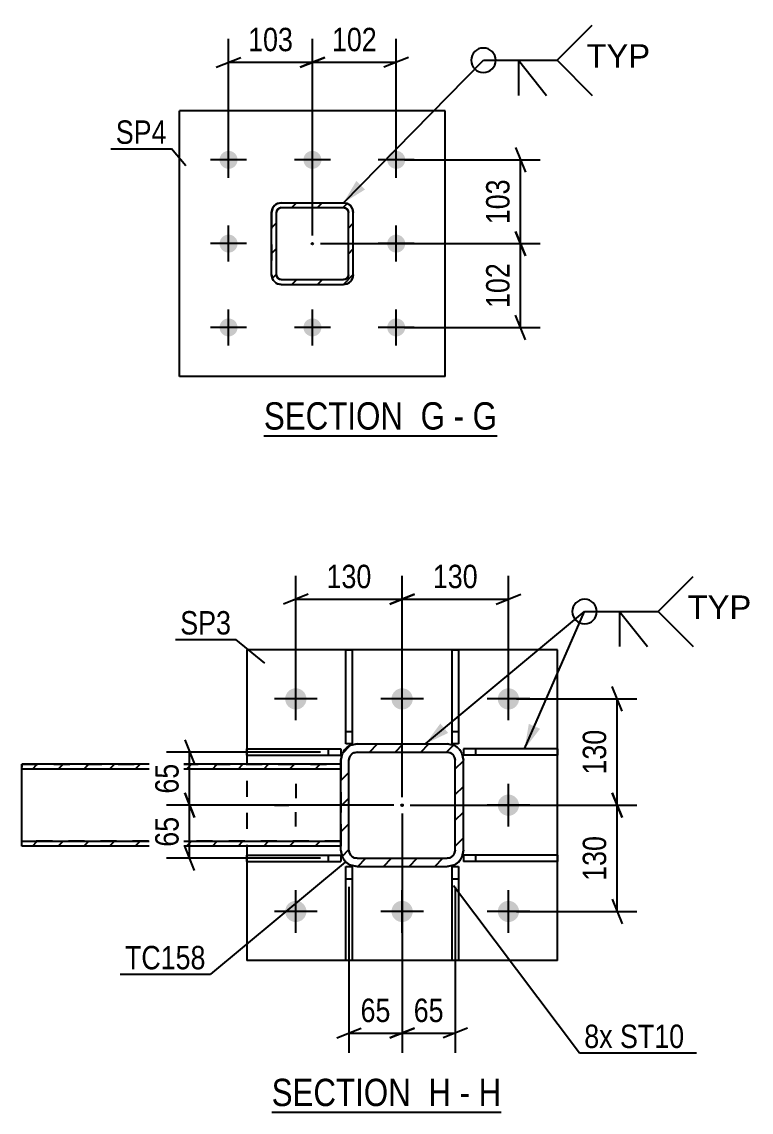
# Model space of a CAD drawing. Header units: millimetres. Extents: x -851 to 338, y -786 to 55.
# Drawn here: x 108.3 to 197.5, y -484.4 to -351 of the extents above; entities that cross this region are included whole.
import ezdxf

# ---------------------------------------------------------------- set-up
doc = ezdxf.new("R2010")
doc.units = ezdxf.units.MM
doc.linetypes.add('DXK_LINE_DOT2', pattern=[3.9198, 1.9599, -1.9599])
doc.linetypes.add('DXK_LINE_DOT3', pattern=[5.9187, 2.979, -0.9799, 0.9799, -0.9799])
doc.styles.add('Arial', font='ARIAL.TTF', dxfattribs={"height": 0.2})
doc.styles.add('Arial Narrow', font='ARIALN.TTF', dxfattribs={"height": 0.2})

# ---------------------------------------------------------------- blocks, each defined once
blk = doc.blocks.new('Unknown-232933133-18 - 11610')
at = {"color": 6, "linetype": 'Continuous'}
blk.add_line((137.87, -401.6), (166.38, -401.6), dxfattribs=at)
at = {"color": 0, "linetype": 'Continuous'}
for points in [[(155.98, -400.85), (155.98, -397.35), (137.87, -397.35), (137.87, -400.85)], [(160.02, -400.85), (160.02, -397.35), (157.03, -397.35), (157.03, -400.85)], [(162.34, -400.85), (162.34, -397.35), (161.07, -397.35), (161.07, -400.85)], [(166.38, -400.85), (166.38, -397.35), (163.39, -397.35), (163.39, -400.85)]]:
    blk.add_wipeout(points, dxfattribs=at)
at = {"color": 7, "linetype": 'Continuous', "style": 'Arial Narrow'}
for s, p in [('SECTION ', (137.87, -400.85)), ('G', (157.03, -400.85)), ('G', (163.39, -400.85)), ('-', (161.07, -400.85))]:
    blk.add_text(s, height=3.34, dxfattribs=at).set_placement(p)
blk = doc.blocks.new('Unknown-232933133-19 - 11963')
at = {"color": 6, "linetype": 'Continuous'}
blk.add_line((138.82, -484.36), (166.89, -484.36), dxfattribs=at)
at = {"color": 0, "linetype": 'Continuous'}
for points in [[(156.93, -483.61), (156.93, -480.11), (138.82, -480.11), (138.82, -483.61)], [(160.75, -483.61), (160.75, -480.11), (157.98, -480.11), (157.98, -483.61)], [(163.08, -483.61), (163.08, -480.11), (161.8, -480.11), (161.8, -483.61)], [(166.89, -483.61), (166.89, -480.11), (164.13, -480.11), (164.13, -483.61)]]:
    blk.add_wipeout(points, dxfattribs=at)
at = {"color": 7, "linetype": 'Continuous', "style": 'Arial Narrow'}
for s, p in [('SECTION ', (138.82, -483.61)), ('H', (157.98, -483.61)), ('H', (164.13, -483.61)), ('-', (161.8, -483.61))]:
    blk.add_text(s, height=3.34, dxfattribs=at).set_placement(p)
blk = doc.blocks.new('Part-232933133-11768 - 11610')
at = {"linetype": 'Continuous'}
h = blk.add_hatch(dxfattribs=at)
h.set_pattern_fill('', scale=0.7, style=0, pattern_type=0)
h.set_pattern_definition([(45, (138.8955, -382.3598), (-1.57154, 1.57154), [])])
h.paths.add_polyline_path([(138.8, -381.9), (138.9, -382.36), (139.16, -382.75), (139.54, -383.01), (140, -383.1), (147.6, -383.1), (148.06, -383.01), (148.45, -382.75), (148.71, -382.36), (148.8, -381.9), (148.8, -374.3), (148.71, -373.84), (148.45, -373.45), (148.06, -373.19), (147.6, -373.1), (140, -373.1), (139.54, -373.19), (139.16, -373.45), (138.9, -373.84), (138.8, -374.3)])
h.paths.add_polyline_path([(139.4, -374.3), (139.45, -374.07), (139.58, -373.88), (139.77, -373.75), (140, -373.7), (147.6, -373.7), (147.83, -373.75), (148.03, -373.88), (148.16, -374.07), (148.2, -374.3), (148.2, -381.9), (148.16, -382.13), (148.03, -382.32), (147.83, -382.45), (147.6, -382.5), (140, -382.5), (139.77, -382.45), (139.58, -382.32), (139.45, -382.13), (139.4, -381.9)])
blk.add_hatch(color=30, dxfattribs=at).paths.add_polyline_path([(143.8, -378.2, -1), (143.8, -378, -1)])
at = {"color": 7, "linetype": 'DXK_LINE_DOT2'}
for p, q in [((139.54, -373.19), (140, -373.1)), ((140, -373.1), (147.6, -373.1)), ((147.6, -373.1), (148.06, -373.19)), ((138.8, -374.3), (138.9, -373.84)), ((138.8, -374.3), (138.8, -381.9)), ((139.45, -374.07), (139.4, -374.3)), ((139.4, -381.9), (139.4, -374.3)), ((139.58, -373.88), (139.45, -374.07)), ((139.77, -373.75), (139.58, -373.88)), ((140, -373.7), (139.77, -373.75)), ((140, -373.7), (147.6, -373.7)), ((147.83, -373.75), (147.6, -373.7)), ((148.03, -373.88), (147.83, -373.75)), ((148.16, -374.07), (148.03, -373.88)), ((148.2, -374.3), (148.16, -374.07)), ((148.2, -381.9), (148.2, -374.3)), ((148.71, -373.84), (148.8, -374.3)), ((148.8, -381.9), (148.8, -374.3)), ((138.9, -382.36), (138.8, -381.9)), ((139.4, -381.9), (139.45, -382.13)), ((139.45, -382.13), (139.58, -382.32)), ((139.58, -382.32), (139.77, -382.45)), ((139.77, -382.45), (140, -382.5)), ((140, -382.5), (147.6, -382.5)), ((147.6, -382.5), (147.83, -382.45)), ((147.83, -382.45), (148.03, -382.32)), ((148.03, -382.32), (148.16, -382.13)), ((148.16, -382.13), (148.2, -381.9)), ((148.8, -381.9), (148.71, -382.36)), ((140, -383.1), (139.54, -383.01)), ((140, -383.1), (147.6, -383.1)), ((148.06, -383.01), (147.6, -383.1))]:
    blk.add_line(p, q, dxfattribs=at)
at = {"color": 2, "linetype": 'Continuous'}
for p, q in [((140, -373.1), (139.54, -373.19)), ((140, -373.1), (140, -373.1)), ((140, -373.1), (147.6, -373.1)), ((147.6, -373.1), (147.6, -373.1)), ((148.06, -373.19), (147.6, -373.1)), ((138.9, -373.84), (138.8, -374.3)), ((138.8, -374.3), (138.8, -374.3)), ((138.8, -381.9), (138.8, -374.3)), ((139.4, -374.3), (139.45, -374.07)), ((139.4, -374.3), (139.4, -374.3)), ((139.4, -381.9), (139.4, -374.3)), ((139.45, -374.07), (139.58, -373.88)), ((139.58, -373.88), (139.77, -373.75)), ((139.77, -373.75), (140, -373.7)), ((140, -373.7), (140, -373.7)), ((140, -373.7), (147.6, -373.7)), ((147.6, -373.7), (147.6, -373.7)), ((147.6, -373.7), (147.83, -373.75)), ((147.83, -373.75), (148.03, -373.88)), ((148.03, -373.88), (148.16, -374.07)), ((148.16, -374.07), (148.2, -374.3)), ((148.2, -374.3), (148.2, -374.3)), ((148.2, -381.9), (148.2, -374.3)), ((148.8, -374.3), (148.71, -373.84)), ((148.8, -374.3), (148.8, -374.3)), ((148.8, -381.9), (148.8, -374.3)), ((138.8, -381.9), (138.8, -381.9)), ((138.8, -381.9), (138.9, -382.36)), ((139.4, -381.9), (139.4, -381.9)), ((139.45, -382.13), (139.4, -381.9)), ((139.58, -382.32), (139.45, -382.13)), ((139.77, -382.45), (139.58, -382.32)), ((140, -382.5), (139.77, -382.45)), ((140, -382.5), (140, -382.5)), ((140, -382.5), (147.6, -382.5)), ((147.83, -382.45), (147.6, -382.5)), ((147.6, -382.5), (147.6, -382.5)), ((148.03, -382.32), (147.83, -382.45)), ((148.16, -382.13), (148.03, -382.32)), ((148.2, -381.9), (148.16, -382.13)), ((148.2, -381.9), (148.2, -381.9)), ((148.71, -382.36), (148.8, -381.9)), ((148.8, -381.9), (148.8, -381.9)), ((139.54, -383.01), (140, -383.1)), ((140, -383.1), (140, -383.1)), ((140, -383.1), (147.6, -383.1)), ((147.6, -383.1), (148.06, -383.01)), ((147.6, -383.1), (147.6, -383.1))]:
    blk.add_line(p, q, dxfattribs=at)
at = {"color": 30, "linetype": 'DXK_LINE_DOT3'}
blk.add_line((143.8, -378.1), (143.8, -378.1), dxfattribs=at)
at = {"color": 30, "linetype": 'Continuous'}
blk.add_circle((143.8, -378.1), 0.1, dxfattribs=at)
at = {"color": 7, "linetype": 'DXK_LINE_DOT2'}
for centre, start, end in [((140, -374.3), 112.5, 157.5), ((147.6, -374.3), 22.5, 67.5), ((140, -381.9), 202.5, 247.5), ((147.6, -381.9), 292.5, 337.5)]:
    blk.add_arc(centre, 1.2, start, end, dxfattribs=at)
at = {"color": 2, "linetype": 'Continuous'}
for centre, start, end in [((140, -374.3), 112.5, 157.5), ((147.6, -374.3), 22.5, 67.5), ((140, -381.9), 202.5, 247.5), ((147.6, -381.9), 292.5, 337.5)]:
    blk.add_arc(centre, 1.2, start, end, dxfattribs=at)
blk = doc.blocks.new('Part-232933133-11680 - 11610')
at = {"color": 2, "linetype": 'Continuous'}
for p, q in [((127.55, -394.35), (127.55, -361.85)), ((160.05, -361.85), (127.55, -361.85)), ((160.05, -394.35), (160.05, -361.85)), ((160.05, -394.35), (127.55, -394.35))]:
    blk.add_line(p, q, dxfattribs=at)
blk = doc.blocks.new('Bolt-232933133-11871 - 11610')
at = {"linetype": 'Continuous'}
for points in [[(132.45, -367.85, -1), (134.65, -367.85, -1)], [(142.7, -367.85, -1), (144.9, -367.85, -1)], [(152.95, -367.85, -1), (155.15, -367.85, -1)], [(132.45, -378.1, -1), (134.65, -378.1, -1)], [(152.95, -378.1, -1), (155.15, -378.1, -1)], [(132.45, -388.35, -1), (134.65, -388.35, -1)], [(142.7, -388.35, -1), (144.9, -388.35, -1)], [(152.95, -388.35, -1), (155.15, -388.35, -1)]]:
    blk.add_hatch(color=1, dxfattribs=at).paths.add_polyline_path(points)
at = {"color": 1, "linetype": 'Continuous'}
for p, q in [((133.55, -370.05), (133.55, -365.65)), ((143.8, -370.05), (143.8, -365.65)), ((154.05, -370.05), (154.05, -365.65)), ((135.75, -367.85), (131.35, -367.85)), ((146, -367.85), (141.6, -367.85)), ((156.25, -367.85), (151.85, -367.85)), ((133.55, -380.3), (133.55, -375.9)), ((154.05, -380.3), (154.05, -375.9)), ((135.75, -378.1), (131.35, -378.1)), ((156.25, -378.1), (151.85, -378.1)), ((133.55, -390.55), (133.55, -386.15)), ((143.8, -390.55), (143.8, -386.15)), ((154.05, -390.55), (154.05, -386.15)), ((135.75, -388.35), (131.35, -388.35)), ((146, -388.35), (141.6, -388.35)), ((156.25, -388.35), (151.85, -388.35))]:
    blk.add_line(p, q, dxfattribs=at)
blk = doc.blocks.new('Part-232933133-12034 - 11963')
at = {"linetype": 'Continuous'}
h = blk.add_hatch(dxfattribs=at)
h.set_pattern_fill('', scale=0.7, style=0, pattern_type=0)
h.set_pattern_definition([(45, (147.4232, -453.0695), (-1.57154, 1.57154), [])])
h.paths.add_polyline_path([(147.27, -452.3), (147.42, -453.07), (147.86, -453.72), (148.51, -454.15), (149.27, -454.3), (160.27, -454.3), (161.04, -454.15), (161.69, -453.72), (162.12, -453.07), (162.27, -452.3), (162.27, -441.3), (162.12, -440.54), (161.69, -439.89), (161.04, -439.46), (160.27, -439.3), (149.27, -439.3), (148.51, -439.46), (147.86, -439.89), (147.42, -440.54), (147.27, -441.3)])
h.paths.add_polyline_path([(148.35, -440.92), (148.56, -440.6), (148.89, -440.38), (149.27, -440.3), (160.27, -440.3), (160.65, -440.38), (160.98, -440.6), (161.19, -440.92), (161.27, -441.3), (161.27, -452.3), (161.19, -452.69), (160.98, -453.01), (160.65, -453.23), (160.27, -453.3), (149.27, -453.3), (148.89, -453.23), (148.56, -453.01), (148.35, -452.69), (148.27, -452.3), (148.27, -441.3)])
blk.add_hatch(color=30, dxfattribs=at).paths.add_polyline_path([(154.77, -446.9, -1), (154.77, -446.7, -1)])
at = {"color": 7, "linetype": 'DXK_LINE_DOT2'}
for p, q in [((148.51, -439.46), (149.27, -439.3)), ((149.27, -439.3), (160.27, -439.3)), ((160.27, -439.3), (161.04, -439.46)), ((147.27, -441.3), (147.42, -440.54)), ((147.27, -441.3), (147.27, -452.3)), ((148.35, -440.92), (148.27, -441.3)), ((148.27, -452.3), (148.27, -441.3)), ((149.27, -440.3), (148.89, -440.38)), ((149.27, -440.3), (160.27, -440.3)), ((160.65, -440.38), (160.27, -440.3)), ((161.27, -441.3), (161.19, -440.92)), ((161.27, -452.3), (161.27, -441.3)), ((162.12, -440.54), (162.27, -441.3)), ((162.27, -452.3), (162.27, -441.3)), ((147.42, -453.07), (147.27, -452.3)), ((148.27, -452.3), (148.35, -452.69)), ((148.89, -453.23), (149.27, -453.3)), ((149.27, -453.3), (160.27, -453.3)), ((160.27, -453.3), (160.65, -453.23)), ((161.19, -452.69), (161.27, -452.3)), ((162.27, -452.3), (162.12, -453.07)), ((149.27, -454.3), (148.51, -454.15)), ((149.27, -454.3), (160.27, -454.3)), ((161.04, -454.15), (160.27, -454.3))]:
    blk.add_line(p, q, dxfattribs=at)
at = {"color": 2, "linetype": 'Continuous'}
for p, q in [((149.27, -439.3), (148.51, -439.46)), ((149.27, -439.3), (160.27, -439.3)), ((161.04, -439.46), (160.27, -439.3)), ((147.42, -440.54), (147.27, -441.3)), ((147.27, -452.3), (147.27, -441.3)), ((148.27, -441.3), (148.35, -440.92)), ((148.27, -452.3), (148.27, -441.3)), ((148.89, -440.38), (149.27, -440.3)), ((149.27, -440.3), (160.27, -440.3)), ((160.27, -440.3), (160.65, -440.38)), ((161.19, -440.92), (161.27, -441.3)), ((161.27, -452.3), (161.27, -441.3)), ((162.27, -441.3), (162.12, -440.54)), ((162.27, -452.3), (162.27, -441.3)), ((147.27, -452.3), (147.42, -453.07)), ((148.35, -452.69), (148.27, -452.3)), ((149.27, -453.3), (148.89, -453.23)), ((149.27, -453.3), (160.27, -453.3)), ((160.65, -453.23), (160.27, -453.3)), ((161.27, -452.3), (161.19, -452.69)), ((162.12, -453.07), (162.27, -452.3)), ((148.51, -454.15), (149.27, -454.3)), ((149.27, -454.3), (160.27, -454.3)), ((160.27, -454.3), (161.04, -454.15))]:
    blk.add_line(p, q, dxfattribs=at)
at = {"color": 30, "linetype": 'DXK_LINE_DOT3'}
blk.add_line((154.77, -446.8), (154.77, -446.8), dxfattribs=at)
at = {"color": 30, "linetype": 'Continuous'}
blk.add_circle((154.77, -446.8), 0.1, dxfattribs=at)
at = {"color": 7, "linetype": 'DXK_LINE_DOT2'}
for centre, radius, start, end in [((149.27, -441.3), 2, 112.5, 157.5), ((160.27, -441.3), 2, 22.5, 67.5), ((149.27, -441.3), 1, 112.5, 157.5), ((160.27, -441.3), 1, 22.5, 67.5), ((149.27, -452.3), 2, 202.5, 247.5), ((149.27, -452.3), 1, 202.5, 247.5), ((160.27, -452.3), 1, 292.5, 337.5), ((160.27, -452.3), 2, 292.5, 337.5)]:
    blk.add_arc(centre, radius, start, end, dxfattribs=at)
at = {"color": 2, "linetype": 'Continuous'}
for centre, radius, start, end in [((149.27, -441.3), 2, 112.5, 157.5), ((160.27, -441.3), 2, 22.5, 67.5), ((149.27, -441.3), 1, 112.5, 157.5), ((160.27, -441.3), 1, 22.5, 67.5), ((149.27, -452.3), 2, 202.5, 247.5), ((149.27, -452.3), 1, 202.5, 247.5), ((160.27, -452.3), 1, 292.5, 337.5), ((160.27, -452.3), 2, 292.5, 337.5)]:
    blk.add_arc(centre, radius, start, end, dxfattribs=at)
blk = doc.blocks.new('Part-232933133-12197 - 11963')
at = {"color": 2, "linetype": 'Continuous'}
for p, q in [((135.77, -453.7), (135.77, -452.9)), ((135.77, -452.9), (147.27, -452.9)), ((147.27, -452.9), (147.27, -453.7)), ((135.77, -453.7), (147.27, -453.7))]:
    blk.add_line(p, q, dxfattribs=at)
at = {"color": 7, "linetype": 'DXK_LINE_DOT2'}
blk.add_line((145.77, -453.7), (145.77, -452.9), dxfattribs=at)
blk = doc.blocks.new('Part-232933133-12037 - 11963')
at = {"color": 2, "linetype": 'Continuous'}
for p, q in [((135.77, -427.8), (135.77, -441.8)), ((173.77, -427.8), (135.77, -427.8)), ((173.77, -465.8), (173.77, -427.8)), ((135.77, -451.8), (135.77, -465.8)), ((173.77, -465.8), (135.77, -465.8))]:
    blk.add_line(p, q, dxfattribs=at)
at = {"color": 7, "linetype": 'DXK_LINE_DOT2'}
blk.add_line((135.77, -439.9), (135.77, -452.9), dxfattribs=at)
blk = doc.blocks.new('Part-232933133-12172 - 11963')
at = {"color": 2, "linetype": 'Continuous'}
for p, q in [((147.87, -439.3), (147.87, -427.8)), ((147.87, -427.8), (148.67, -427.8)), ((148.67, -427.8), (148.67, -439.3)), ((148.67, -439.3), (147.87, -439.3))]:
    blk.add_line(p, q, dxfattribs=at)
at = {"color": 7, "linetype": 'DXK_LINE_DOT2'}
blk.add_line((147.87, -437.8), (148.67, -437.8), dxfattribs=at)
blk = doc.blocks.new('Part-232933133-12177 - 11963')
at = {"color": 2, "linetype": 'Continuous'}
for p, q in [((160.87, -439.3), (160.87, -427.8)), ((160.87, -427.8), (161.67, -427.8)), ((161.67, -427.8), (161.67, -439.3)), ((161.67, -439.3), (160.87, -439.3))]:
    blk.add_line(p, q, dxfattribs=at)
at = {"color": 7, "linetype": 'DXK_LINE_DOT2'}
blk.add_line((160.87, -437.8), (161.67, -437.8), dxfattribs=at)
blk = doc.blocks.new('Part-232933133-12182 - 11963')
at = {"color": 2, "linetype": 'Continuous'}
for p, q in [((147.87, -465.8), (147.87, -454.3)), ((147.87, -454.3), (148.67, -454.3)), ((148.67, -454.3), (148.67, -465.8)), ((148.67, -465.8), (147.87, -465.8))]:
    blk.add_line(p, q, dxfattribs=at)
at = {"color": 7, "linetype": 'DXK_LINE_DOT2'}
blk.add_line((147.87, -455.8), (148.67, -455.8), dxfattribs=at)
blk = doc.blocks.new('Part-232933133-12187 - 11963')
at = {"color": 2, "linetype": 'Continuous'}
for p, q in [((160.87, -465.8), (160.87, -454.3)), ((160.87, -454.3), (161.67, -454.3)), ((161.67, -454.3), (161.67, -465.8)), ((161.67, -465.8), (160.87, -465.8))]:
    blk.add_line(p, q, dxfattribs=at)
at = {"color": 7, "linetype": 'DXK_LINE_DOT2'}
blk.add_line((160.87, -455.8), (161.67, -455.8), dxfattribs=at)
blk = doc.blocks.new('Part-232933133-12192 - 11963')
at = {"color": 2, "linetype": 'Continuous'}
for p, q in [((135.77, -440.7), (135.77, -439.9)), ((135.77, -439.9), (147.27, -439.9)), ((147.27, -439.9), (147.27, -440.7)), ((135.77, -440.7), (147.27, -440.7))]:
    blk.add_line(p, q, dxfattribs=at)
at = {"color": 7, "linetype": 'DXK_LINE_DOT2'}
blk.add_line((145.77, -440.7), (145.77, -439.9), dxfattribs=at)
blk = doc.blocks.new('Part-232933133-12202 - 11963')
at = {"color": 2, "linetype": 'Continuous'}
for p, q in [((173.77, -439.9), (162.27, -439.9)), ((162.27, -439.9), (162.27, -440.7)), ((173.77, -439.9), (173.77, -440.7)), ((173.77, -440.7), (162.27, -440.7))]:
    blk.add_line(p, q, dxfattribs=at)
at = {"color": 7, "linetype": 'DXK_LINE_DOT2'}
blk.add_line((163.77, -440.7), (163.77, -439.9), dxfattribs=at)
blk = doc.blocks.new('Part-232933133-12207 - 11963')
at = {"color": 2, "linetype": 'Continuous'}
for p, q in [((173.77, -452.9), (162.27, -452.9)), ((162.27, -452.9), (162.27, -453.7)), ((173.77, -452.9), (173.77, -453.7)), ((173.77, -453.7), (162.27, -453.7))]:
    blk.add_line(p, q, dxfattribs=at)
at = {"color": 7, "linetype": 'DXK_LINE_DOT2'}
blk.add_line((163.77, -453.7), (163.77, -452.9), dxfattribs=at)
blk = doc.blocks.new('Bolt-232933133-12223 - 11963')
at = {"linetype": 'Continuous'}
for points in [[(140.47, -433.8, -1), (143.07, -433.8, -1)], [(153.47, -433.8, -1), (156.07, -433.8, -1)], [(166.47, -433.8, -1), (169.07, -433.8, -1)], [(166.47, -446.8, -1), (169.07, -446.8, -1)], [(140.47, -459.8, -1), (143.07, -459.8, -1)], [(153.47, -459.8, -1), (156.07, -459.8, -1)], [(166.47, -459.8, -1), (169.07, -459.8, -1)]]:
    blk.add_hatch(color=1, dxfattribs=at).paths.add_polyline_path(points)
at = {"color": 1, "linetype": 'Continuous'}
for p, q in [((141.77, -436.4), (141.77, -431.2)), ((154.77, -436.4), (154.77, -431.2)), ((167.77, -436.4), (167.77, -431.2)), ((144.37, -433.8), (139.17, -433.8)), ((157.37, -433.8), (152.17, -433.8)), ((170.37, -433.8), (165.17, -433.8)), ((141.77, -444.2), (141.77, -445.94)), ((167.77, -449.4), (167.77, -444.2)), ((139.17, -446.8), (140.9, -446.8)), ((144.37, -446.8), (142.64, -446.8)), ((170.37, -446.8), (165.17, -446.8)), ((141.77, -449.4), (141.77, -447.67)), ((141.77, -462.4), (141.77, -457.2)), ((154.77, -462.4), (154.77, -457.2)), ((167.77, -462.4), (167.77, -457.2)), ((144.37, -459.8), (139.17, -459.8)), ((157.37, -459.8), (152.17, -459.8)), ((170.37, -459.8), (165.17, -459.8))]:
    blk.add_line(p, q, dxfattribs=at)
blk = doc.blocks.new('Part-232933133-60300 - 11963')
at = {"linetype": 'Continuous'}
h = blk.add_hatch(dxfattribs=at)
h.set_pattern_fill('', scale=0.7, style=0, pattern_type=0)
h.set_pattern_definition([(45, (147.2755, -442.404), (-1.57154, 1.57154), [])])
h.paths.add_polyline_path([(108.27, -442.4), (147.28, -442.4), (147.28, -441.8), (108.27, -441.8)])
h = blk.add_hatch(dxfattribs=at)
h.set_pattern_fill('', scale=0.7, style=0, pattern_type=0)
h.set_pattern_definition([(45, (147.2755, -451.804), (-1.57154, 1.57154), [])])
h.paths.add_polyline_path([(108.27, -451.8), (147.28, -451.8), (147.28, -451.2), (108.27, -451.2)])
at = {"color": 7, "linetype": 'DXK_LINE_DOT2'}
for p, q in [((108.27, -441.8), (147.28, -441.8)), ((108.27, -441.8), (108.27, -441.9)), ((108.27, -441.9), (108.27, -442.16)), ((108.27, -442.4), (108.27, -442.16)), ((147.28, -442.4), (108.27, -442.4)), ((147.28, -441.8), (147.28, -451.8)), ((108.27, -451.8), (108.27, -451.16)), ((147.28, -451.2), (108.27, -451.2)), ((147.28, -451.8), (108.27, -451.8))]:
    blk.add_line(p, q, dxfattribs=at)
at = {"color": 2, "linetype": 'Continuous'}
for p, q in [((147.28, -441.8), (108.27, -441.8)), ((108.27, -442.4), (108.27, -441.8)), ((108.27, -451.16), (108.27, -442.4)), ((147.28, -442.4), (108.27, -442.4)), ((147.28, -442.4), (147.28, -441.8)), ((108.27, -451.2), (108.27, -451.16)), ((108.27, -451.8), (108.27, -451.2)), ((108.27, -451.2), (147.28, -451.2)), ((147.28, -451.8), (108.27, -451.8)), ((147.28, -451.2), (147.28, -451.8))]:
    blk.add_line(p, q, dxfattribs=at)
blk = doc.blocks.new('StraightDimension-232933133-20797 - 11610')
at = {"color": 7, "linetype": 'Continuous'}
for p, q in [((168.65, -376.6), (169.85, -379.6)), ((144.8, -378.1), (171.65, -378.1)), ((169.25, -388.35), (169.25, -378.1)), ((169.85, -389.85), (168.65, -386.85)), ((155.05, -388.35), (171.65, -388.35))]:
    blk.add_line(p, q, dxfattribs=at)
at = {"color": 0}
blk.add_wipeout([(168.5, -379.88), (164.3, -379.88), (164.3, -386.57), (168.5, -386.57)], dxfattribs=at)
at = {"color": 3, "style": 'Arial Narrow'}
blk.add_text('102', height=2.863, rotation=90.0002, dxfattribs=at).set_placement((167.9, -385.97))
blk = doc.blocks.new('StraightDimension-232933133-20799 - 11610')
at = {"color": 7, "linetype": 'Continuous'}
for p, q in [((168.65, -366.35), (169.85, -369.35)), ((155.05, -367.85), (171.65, -367.85)), ((169.25, -378.1), (169.25, -367.85)), ((169.85, -379.6), (168.65, -376.6)), ((144.8, -378.1), (171.65, -378.1))]:
    blk.add_line(p, q, dxfattribs=at)
at = {"color": 0}
blk.add_wipeout([(168.5, -369.63), (164.3, -369.63), (164.3, -376.32), (168.5, -376.32)], dxfattribs=at)
at = {"color": 3, "style": 'Arial Narrow'}
blk.add_text('103', height=2.863, rotation=90.0002, dxfattribs=at).set_placement((167.9, -375.72))
blk = doc.blocks.new('StraightDimension-232933133-20813 - 11610')
at = {"color": 7, "linetype": 'Continuous'}
for p, q in [((133.55, -366.85), (133.55, -353.06)), ((143.8, -377.11), (143.8, -353.06)), ((132.05, -356.51), (135.05, -355.31)), ((133.55, -355.91), (143.8, -355.91)), ((145.3, -355.31), (142.3, -356.51))]:
    blk.add_line(p, q, dxfattribs=at)
at = {"color": 0}
blk.add_wipeout([(142.02, -355.16), (142.02, -350.96), (135.34, -350.96), (135.34, -355.16)], dxfattribs=at)
at = {"color": 3, "style": 'Arial Narrow'}
blk.add_text('103', height=2.863, dxfattribs=at).set_placement((135.94, -354.56))
blk = doc.blocks.new('StraightDimension-232933133-20815 - 11610')
at = {"color": 7, "linetype": 'Continuous'}
for p, q in [((143.8, -377.11), (143.8, -353.06)), ((154.05, -366.85), (154.05, -353.06)), ((142.3, -356.51), (145.3, -355.31)), ((143.8, -355.91), (154.05, -355.91)), ((155.55, -355.31), (152.55, -356.51))]:
    blk.add_line(p, q, dxfattribs=at)
at = {"color": 0}
blk.add_wipeout([(152.27, -355.16), (152.27, -350.96), (145.59, -350.96), (145.59, -355.16)], dxfattribs=at)
at = {"color": 3, "style": 'Arial Narrow'}
blk.add_text('102', height=2.863, dxfattribs=at).set_placement((146.19, -354.56))
blk = doc.blocks.new('StraightDimension-232933133-73982 - 11963')
at = {"color": 7, "linetype": 'Continuous'}
for p, q in [((128.19, -438.8), (129.39, -441.8)), ((144.77, -440.3), (125.94, -440.3)), ((128.79, -446.8), (128.79, -440.3)), ((129.39, -448.3), (128.19, -445.3)), ((153.77, -446.8), (125.94, -446.8))]:
    blk.add_line(p, q, dxfattribs=at)
at = {"color": 0}
blk.add_wipeout([(128.04, -441.13), (123.84, -441.13), (123.84, -445.98), (128.04, -445.98)], dxfattribs=at)
at = {"color": 3, "style": 'Arial Narrow'}
blk.add_text('65', height=2.863, rotation=90.0002, dxfattribs=at).set_placement((127.44, -445.38))
blk = doc.blocks.new('StraightDimension-232933133-74245 - 11963')
at = {"color": 7, "linetype": 'Continuous'}
for p, q in [((154.77, -447.8), (154.77, -477.08)), ((148.27, -456.8), (148.27, -477.08)), ((146.77, -475.28), (149.77, -474.08)), ((148.27, -474.68), (154.77, -474.68)), ((156.27, -474.08), (153.27, -475.28))]:
    blk.add_line(p, q, dxfattribs=at)
at = {"color": 0}
blk.add_wipeout([(153.95, -473.93), (153.95, -469.73), (149.09, -469.73), (149.09, -473.93)], dxfattribs=at)
at = {"color": 3, "style": 'Arial Narrow'}
blk.add_text('65', height=2.863, dxfattribs=at).set_placement((149.69, -473.33))
blk = doc.blocks.new('StraightDimension-232933133-64388 - 11963')
at = {"color": 7, "linetype": 'Continuous'}
for p, q in [((154.77, -445.8), (154.77, -418.75)), ((167.77, -432.8), (167.77, -418.75)), ((156.27, -421), (153.27, -422.2)), ((166.27, -422.2), (169.27, -421)), ((154.77, -421.6), (167.77, -421.6))]:
    blk.add_line(p, q, dxfattribs=at)
at = {"color": 0}
blk.add_wipeout([(164.61, -420.85), (164.61, -416.65), (157.93, -416.65), (157.93, -420.85)], dxfattribs=at)
at = {"color": 3, "style": 'Arial Narrow'}
blk.add_text('130', height=2.863, dxfattribs=at).set_placement((158.53, -420.25))
blk = doc.blocks.new('StraightDimension-232933133-64386 - 11963')
at = {"color": 7, "linetype": 'Continuous'}
for p, q in [((141.77, -432.8), (141.77, -418.75)), ((154.77, -445.8), (154.77, -418.75)), ((143.27, -421), (140.27, -422.2)), ((153.27, -422.2), (156.27, -421)), ((141.77, -421.6), (154.77, -421.6))]:
    blk.add_line(p, q, dxfattribs=at)
at = {"color": 0}
blk.add_wipeout([(151.61, -420.85), (151.61, -416.65), (144.93, -416.65), (144.93, -420.85)], dxfattribs=at)
at = {"color": 3, "style": 'Arial Narrow'}
blk.add_text('130', height=2.863, dxfattribs=at).set_placement((145.53, -420.25))
blk = doc.blocks.new('StraightDimension-232933133-73983 - 11963')
at = {"color": 7, "linetype": 'Continuous'}
for p, q in [((128.19, -445.3), (129.39, -448.3)), ((153.77, -446.8), (125.94, -446.8)), ((128.79, -453.3), (128.79, -446.8)), ((129.39, -454.8), (128.19, -451.8)), ((144.77, -453.3), (125.94, -453.3))]:
    blk.add_line(p, q, dxfattribs=at)
at = {"color": 0}
blk.add_wipeout([(128.04, -447.63), (123.84, -447.63), (123.84, -452.48), (128.04, -452.48)], dxfattribs=at)
at = {"color": 3, "style": 'Arial Narrow'}
blk.add_text('65', height=2.863, rotation=90.0002, dxfattribs=at).set_placement((127.44, -451.88))
blk = doc.blocks.new('StraightDimension-232933133-74244 - 11963')
at = {"color": 7, "linetype": 'Continuous'}
for p, q in [((154.77, -447.8), (154.77, -477.08)), ((161.27, -456.8), (161.27, -477.08)), ((153.27, -475.28), (156.27, -474.08)), ((154.77, -474.68), (161.27, -474.68)), ((162.77, -474.08), (159.77, -475.28))]:
    blk.add_line(p, q, dxfattribs=at)
at = {"color": 0}
blk.add_wipeout([(160.45, -473.93), (160.45, -469.73), (155.59, -469.73), (155.59, -473.93)], dxfattribs=at)
at = {"color": 3, "style": 'Arial Narrow'}
blk.add_text('65', height=2.863, dxfattribs=at).set_placement((156.19, -473.33))
blk = doc.blocks.new('StraightDimension-232933133-74316 - 11963')
at = {"color": 7, "linetype": 'Continuous'}
for p, q in [((181.67, -435.3), (180.47, -432.3)), ((168.77, -433.8), (183.47, -433.8)), ((181.07, -446.8), (181.07, -433.8)), ((180.47, -445.3), (181.67, -448.3)), ((155.77, -446.8), (183.47, -446.8))]:
    blk.add_line(p, q, dxfattribs=at)
at = {"color": 0}
blk.add_wipeout([(180.32, -436.96), (176.12, -436.96), (176.12, -443.65), (180.32, -443.65)], dxfattribs=at)
at = {"color": 3, "style": 'Arial Narrow'}
blk.add_text('130', height=2.863, rotation=90.0002, dxfattribs=at).set_placement((179.72, -443.05))
blk = doc.blocks.new('StraightDimension-232933133-74317 - 11963')
at = {"color": 7, "linetype": 'Continuous'}
for p, q in [((181.67, -448.3), (180.47, -445.3)), ((155.77, -446.8), (183.47, -446.8)), ((181.07, -459.8), (181.07, -446.8)), ((180.47, -458.3), (181.67, -461.3)), ((168.77, -459.8), (183.47, -459.8))]:
    blk.add_line(p, q, dxfattribs=at)
at = {"color": 0}
blk.add_wipeout([(180.32, -449.96), (176.12, -449.96), (176.12, -456.65), (180.32, -456.65)], dxfattribs=at)
at = {"color": 3, "style": 'Arial Narrow'}
blk.add_text('130', height=2.863, rotation=90.0002, dxfattribs=at).set_placement((179.72, -456.05))
blk = doc.blocks.new('Mark-232933133-43098 - 11610')
at = {"color": 0}
blk.add_wipeout([(125.97, -365.89), (125.97, -362.89), (119.76, -362.89), (119.76, -365.89)], dxfattribs=at)
blk.add_wipeout([(125.97, -365.89), (125.97, -362.89), (119.76, -362.89), (119.76, -365.89)], dxfattribs=at)
at = {"color": 30, "linetype": 'Continuous'}
for p in [(119.16, -366.49), (128.32, -368.58)]:
    blk.add_line(p, (126.57, -366.49), dxfattribs=at)
at = {"color": 3, "style": 'Arial Narrow'}
blk.add_text('SP4', height=2.863, dxfattribs=at).set_placement((119.76, -365.89))
blk = doc.blocks.new('WeldMark-232933133-74713 - 11610')
at = {"linetype": 'Continuous'}
blk.add_hatch(color=30, dxfattribs=at).paths.add_polyline_path([(150.24, -371.48), (147.6, -373.1), (149.17, -370.43)])
at = {"color": 30, "linetype": 'Continuous'}
for p, q in [((147.6, -373.1), (164.71, -355.67)), ((164.71, -355.67), (173.71, -355.67))]:
    blk.add_line(p, q, dxfattribs=at)
at = {"color": 3, "linetype": 'Continuous'}
for q in [(172.43, -359.96), (169, -359.96)]:
    blk.add_line((169, -355.67), q, dxfattribs=at)
for start, end in [(90, 270), (270, 90)]:
    blk.add_arc((164.71, -355.67), 1.5, start, end, dxfattribs=at)
at = {"color": 0, "linetype": 'Continuous'}
blk.add_wipeout([(185.09, -356.57), (185.09, -353.57), (177.31, -353.57), (177.31, -356.57)], dxfattribs=at)
blk.add_wipeout([(185.09, -356.57), (185.09, -353.57), (177.31, -353.57), (177.31, -356.57)], dxfattribs=at)
at = {"color": 3, "linetype": 'Continuous'}
for q in [(178, -351.39), (178, -359.96)]:
    blk.add_line((173.71, -355.67), q, dxfattribs=at)
at = {"color": 3, "linetype": 'Continuous', "style": 'Arial'}
blk.add_text('TYP', height=2.865, dxfattribs=at).set_placement((177.31, -356.57))
blk = doc.blocks.new('Mark-232933133-43186 - 11963')
at = {"color": 0}
blk.add_wipeout([(130.74, -466.88), (130.74, -463.88), (120.88, -463.88), (120.88, -466.88)], dxfattribs=at)
blk.add_wipeout([(130.74, -466.88), (130.74, -463.88), (120.88, -463.88), (120.88, -466.88)], dxfattribs=at)
at = {"color": 30, "linetype": 'Continuous'}
for p in [(147.8, -453.78), (120.28, -467.48)]:
    blk.add_line(p, (131.34, -467.48), dxfattribs=at)
at = {"color": 3, "style": 'Arial Narrow'}
blk.add_text('TC158', height=2.863, dxfattribs=at).set_placement((120.88, -466.88))
blk = doc.blocks.new('Mark-232933133-43285 - 11963')
at = {"color": 0}
blk.add_wipeout([(133.85, -425.92), (133.85, -422.92), (127.64, -422.92), (127.64, -425.92)], dxfattribs=at)
blk.add_wipeout([(133.85, -425.92), (133.85, -422.92), (127.64, -422.92), (127.64, -425.92)], dxfattribs=at)
at = {"color": 30, "linetype": 'Continuous'}
for p in [(127.04, -426.52), (137.99, -429.43)]:
    blk.add_line(p, (134.45, -426.52), dxfattribs=at)
at = {"color": 3, "style": 'Arial Narrow'}
blk.add_text('SP3', height=2.863, dxfattribs=at).set_placement((127.64, -425.92))
blk = doc.blocks.new('MarkSet-232933133-74434 - 11963')
at = {"color": 0}
for points in [[(180.51, -476.51), (180.51, -473.51), (177.04, -473.51), (177.04, -476.51)], [(189.27, -476.51), (189.27, -473.51), (181.41, -473.51), (181.41, -476.51)]]:
    blk.add_wipeout(points, dxfattribs=at)
for points in [[(180.51, -476.51), (180.51, -473.51), (177.04, -473.51), (177.04, -476.51)], [(189.27, -476.51), (189.27, -473.51), (181.41, -473.51), (181.41, -476.51)]]:
    blk.add_wipeout(points, dxfattribs=at)
at = {"color": 30, "linetype": 'Continuous'}
for p, q in [((161.06, -456.63), (176.44, -477.11)), ((176.44, -477.11), (190.77, -477.11))]:
    blk.add_line(p, q, dxfattribs=at)
at = {"color": 3, "style": 'Arial Narrow'}
for s, p in [('8x', (177.04, -476.51)), ('ST10', (181.41, -476.51))]:
    blk.add_text(s, height=2.863, dxfattribs=at).set_placement(p)
blk = doc.blocks.new('WeldMark-232933133-74736 - 11963')
at = {"linetype": 'Continuous'}
for points in [[(160.4, -437.96), (157.62, -439.3), (159.44, -436.81)], [(171.64, -437.45), (169.75, -439.9), (170.26, -436.85)]]:
    blk.add_hatch(color=30, dxfattribs=at).paths.add_polyline_path(points)
at = {"color": 30, "linetype": 'Continuous'}
for p, q in [((157.62, -439.3), (177.08, -423.11)), ((169.75, -439.9), (177.08, -423.11)), ((177.08, -423.11), (186.08, -423.11))]:
    blk.add_line(p, q, dxfattribs=at)
at = {"color": 3, "linetype": 'Continuous'}
for q in [(184.79, -427.4), (181.36, -427.4)]:
    blk.add_line((181.36, -423.11), q, dxfattribs=at)
for start, end in [(90, 270), (270, 90)]:
    blk.add_arc((177.08, -423.11), 1.5, start, end, dxfattribs=at)
at = {"color": 0, "linetype": 'Continuous'}
blk.add_wipeout([(197.45, -424.01), (197.45, -421.01), (189.68, -421.01), (189.68, -424.01)], dxfattribs=at)
blk.add_wipeout([(197.45, -424.01), (197.45, -421.01), (189.68, -421.01), (189.68, -424.01)], dxfattribs=at)
at = {"color": 3, "linetype": 'Continuous'}
for q in [(190.36, -418.82), (190.36, -427.4)]:
    blk.add_line((186.08, -423.11), q, dxfattribs=at)
at = {"color": 3, "linetype": 'Continuous', "style": 'Arial'}
blk.add_text('TYP', height=2.865, dxfattribs=at).set_placement((189.68, -424.01))

msp = doc.modelspace()

# ---------------------------------------------------------------- block references
for name in ['Part-232933133-11680 - 11610', 'Bolt-232933133-11871 - 11610', 'Part-232933133-11768 - 11610', 'Unknown-232933133-18 - 11610', 'Part-232933133-12037 - 11963', 'Part-232933133-12172 - 11963', 'Part-232933133-12177 - 11963', 'Bolt-232933133-12223 - 11963', 'Part-232933133-12192 - 11963', 'Part-232933133-12034 - 11963', 'Part-232933133-12202 - 11963', 'Part-232933133-60300 - 11963', 'Part-232933133-12197 - 11963', 'Part-232933133-12207 - 11963', 'Part-232933133-12182 - 11963', 'Part-232933133-12187 - 11963', 'Unknown-232933133-19 - 11963']:
    msp.add_blockref(name, (0, 0))

# ---------------------------------------------------------------- next in the draw order: block references
for name in ['Mark-232933133-43098 - 11610', 'StraightDimension-232933133-20797 - 11610', 'Mark-232933133-43285 - 11963', 'StraightDimension-232933133-73982 - 11963']:
    msp.add_blockref(name, (0, 0))

# ---------------------------------------------------------------- next in the draw order: block references
for name in ['StraightDimension-232933133-20799 - 11610', 'StraightDimension-232933133-64388 - 11963', 'StraightDimension-232933133-74245 - 11963']:
    msp.add_blockref(name, (0, 0))

# ---------------------------------------------------------------- next in the draw order: block references
for name in ['StraightDimension-232933133-20813 - 11610', 'StraightDimension-232933133-64386 - 11963']:
    msp.add_blockref(name, (0, 0))

# ---------------------------------------------------------------- next in the draw order: block references
for name in ['StraightDimension-232933133-20815 - 11610', 'StraightDimension-232933133-73983 - 11963']:
    msp.add_blockref(name, (0, 0))

# ---------------------------------------------------------------- next in the draw order: block references
for name in ['WeldMark-232933133-74713 - 11610', 'StraightDimension-232933133-74244 - 11963', 'Mark-232933133-43186 - 11963']:
    msp.add_blockref(name, (0, 0))

# ---------------------------------------------------------------- next in the draw order: block references
msp.add_blockref('StraightDimension-232933133-74316 - 11963', (0, 0))

# ---------------------------------------------------------------- next in the draw order: block references
for name in ['WeldMark-232933133-74736 - 11963', 'StraightDimension-232933133-74317 - 11963']:
    msp.add_blockref(name, (0, 0))

# ---------------------------------------------------------------- next in the draw order: block references
msp.add_blockref('MarkSet-232933133-74434 - 11963', (0, 0))

doc.saveas('drawing.dxf')
